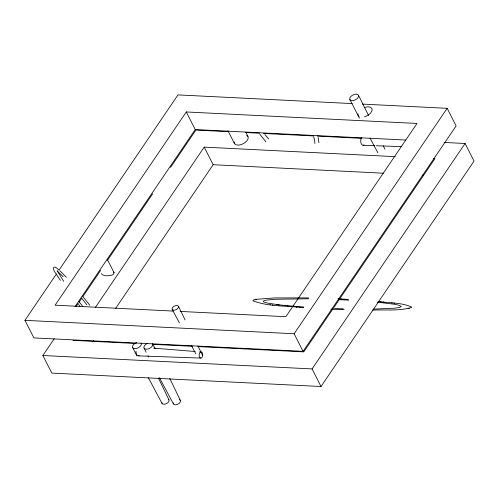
<?xml version="1.0" encoding="UTF-8"?>
<svg xmlns="http://www.w3.org/2000/svg" width="499" height="499" viewBox="0 0 499 499"><rect width="100%" height="100%" fill="white"/><g stroke="black" fill="none" stroke-linecap="round" stroke-linejoin="round"><path stroke-width="0.75" d="M318.936 142.745L318.144 137.481M314.925 143.506L314.57 139.732L313.622 136.664M101.54 273.464L102.276 274.793L104.977 275.641A16.586 9.325 -27 0 0 107.191 275.779C109.387 275.548 114.028 275.629 114.084 272.685L107.191 259.162M362.368 104.091L447.166 108.32L456.13 125.91L303.093 351.34L33.913 337.917L24.95 320.333L56.431 273.957M59.057 270.09L177.981 94.897L352.257 103.586M180.183 311.426L285.84 316.697L417.008 123.465L186.283 111.957L55.108 305.188L173.19 311.077M75 306.673L195.24 129.547L405.774 140.044M444.085 142.446L465.087 143.494L474.05 161.077L321.019 386.513L51.834 373.09L42.87 355.506L54.241 338.759M76.104 306.554L78.287 303.33M79.16 302.045L81.786 298.177M82.659 296.893L100.586 270.483M107.584 260.179L152.619 193.837M170.546 167.427L195.907 130.071L228.579 131.699M95.328 307.509L204.203 147.13L395.308 156.661M92.92 341.846L93.793 340.555M115.656 308.351L213.16 164.714L383.294 173.203M24.95 320.333L294.136 333.756L447.166 108.32M42.87 355.506L312.056 368.929L465.087 143.494M255.301 299.487L253.623 299.974L252.818 300.729C268.556 306.929 286.937 305.569 303.698 307.727M372.323 310.147C385.29 309.399 399.156 311.332 411.619 307.39L411.687 307.128C401.614 302.294 389.208 303.261 378.236 301.471M256.23 299.3L274.918 297.922L308.613 297.897M408.151 308.582L409.342 308.345M255.164 299.512L256.355 299.275M373.77 309.099L394.59 308.201L399.287 307.515L401.277 306.442L398.907 305.22L394.079 304.203L377.2 302.157M308.681 298.789L274.849 299.269L266.316 300.124L263.959 300.729L263.229 301.415L264.083 302.113L267.539 303.111L279.084 304.852L276.465 304.533M343.262 308.812L334.629 308.544M344.048 309.667L330.912 309.193M376.34 145.745L401.09 146.606M363.054 145.265L374.868 145.696M138.354 355.868L200.748 358.076M338.016 298.864L348.227 299.369M341.459 299.026L341.971 299.044M340.262 299.724L348.789 300.149M245.695 132.553L259.698 133.252M263.591 133.445L313.378 135.928M317.27 136.121L361.619 138.335M433.375 158.557L434.928 158.638L303.76 351.864L198.103 346.599M422.142 175.137L423.695 175.218M73.029 340.362L135.959 343.499M152.27 344.31L192.67 346.325M303.635 306.985L287.299 305.7M296.381 307.216L297.061 307.259M299.681 307.453L300.342 307.496M195.19 351.502L153.717 348.14M199.65 351.864L201.141 351.982A3.056 1.79 -86.7 0 1 202.394 356.666A3.056 1.79 -86.7 0 1 199.301 356.436A3.056 1.79 -86.7 0 1 201.141 351.982M380.431 301.664L381.08 301.727M383.251 301.932L383.912 301.995M284.779 305.457L287.954 305.762M285.44 305.519L278.536 304.783M391.678 302.824L392.226 302.893M394.01 303.105L394.559 303.174M269.947 304.683L270.495 304.752M272.279 304.964L272.828 305.032M57.21 270.863L63.691 281.286M113.429 272.042L114.084 272.685M57.092 270.832L63.148 276.683M58.626 269.672C52.651 263.84 51.952 269.023 56.056 273.808M59.88 270.789L66.336 277.319M268.718 138.928L264.85 134.456M265.848 141.747L259.904 134.343M83.158 296.893L89.832 305.276M82.859 306.523L78.917 301.602M78.611 304.49L79.965 306.161M81.58 298.159L86.789 304.733M60.373 280.363L56.624 274.724M172.18 309.417L179.397 322.847M377.849 152.75L369.959 137.98M173.446 403.959L159.406 377.649M162.032 403.392L148.353 377.768M191.572 345.732L195.801 353.841M359.461 118.132L349.868 99.557M144.043 348.115L146.163 352.25M147.929 355.693L148.633 357.072M132.628 347.547L136.869 355.812M245.857 132.322L247.928 136.383M227.9 130.663L234.449 143.512M186.283 111.957L195.24 129.547M204.203 147.13L213.16 164.714M294.136 333.756L303.093 351.34M312.056 368.929L321.019 386.513M202.694 355.488L197.897 345.963M358.469 95.247A4.809 2.707 -26.9 0 1 353.043 100.592A4.809 2.707 -26.9 0 1 350.99 96.369A4.809 2.707 -26.9 0 1 358.469 95.247L368.493 115.338M152.638 343.805L155.077 348.645M185.11 319.971L178.449 306.261A3.512 1.971 -27.1 0 0 173.003 307.097A3.512 1.971 -27.1 0 0 174.494 310.16A3.512 1.971 -27.1 0 0 178.449 306.261M169.803 378.504L180.395 400.479M158.383 377.936L168.98 399.911M383.282 145.814L384.916 149.207M364.114 144.978A4.466 2.62 -86.7 0 1 361.02 143.151A4.466 2.62 -86.7 0 1 361.694 137.518M364.588 107.51A7.628 4.285 -27 0 1 372.098 109.743A7.628 4.285 -27 0 1 364.47 116.772M359.055 116.373A7.628 4.285 -27 0 1 357.989 113.878M246.756 135.304A7.628 4.285 -27 0 1 243.319 143.668A7.628 4.285 -27 0 1 234.131 141.984M139.159 355.718A4.466 2.62 -86.7 0 1 136.027 351.215M152.494 343.568A4.809 2.707 -26.9 0 1 149.675 348.321A4.809 2.707 -26.9 0 1 144.005 348.028A4.809 2.707 -26.9 0 1 147.61 343.318M179.49 399.743A3.886 2.189 -26.9 0 1 177.875 404.19A3.886 2.189 -26.9 0 1 173.421 402.787M141.08 343A4.809 2.707 -26.9 0 1 138.111 347.828A4.809 2.707 -26.9 0 1 132.528 347.285A4.809 2.707 -26.9 0 1 136.651 342.57M168.313 399.275A3.886 2.189 -26.9 0 1 166.46 403.616A3.886 2.189 -26.9 0 1 161.938 402.468"/></g></svg>
